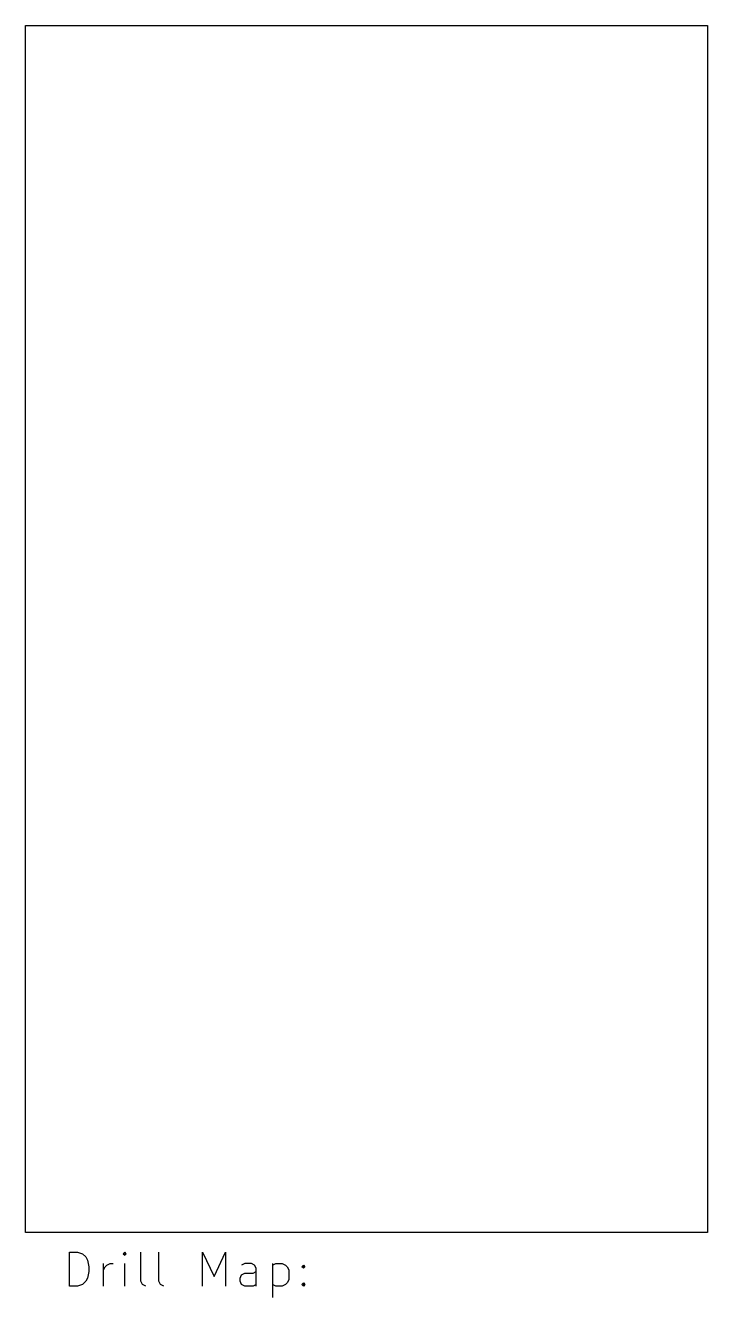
# Model space of a CAD drawing. Extents: x 117.3 to 157.3, y -159.4 to -84.8.
import ezdxf

# ---------------------------------------------------------------- set-up
doc = ezdxf.new("R2010")
doc.units = 0
doc.layers.add('BLACK', color=7, linetype='CONTINUOUS')

msp = doc.modelspace()

# ---------------------------------------------------------------- linework, layer by layer
at = {"layer": 'BLACK', "linetype": 'CONTINUOUS'}
for p, q in [((117.315643, -84.8106), (157.315643, -84.8106)), ((117.315643, -155.5472), (117.315643, -84.8106)), ((157.315643, -84.8106), (157.315643, -155.5472)), ((157.315643, -155.5472), (117.315643, -155.5472)), ((119.898411, -158.687038), (119.898411, -156.687038)), ((119.898411, -156.687038), (120.374601, -156.687038)), ((120.374601, -156.687038), (120.660316, -156.782276)), ((120.660316, -156.782276), (120.850792, -156.972752)), ((120.850792, -156.972752), (120.94603, -157.163228)), ((120.94603, -157.163228), (121.041268, -157.54418)), ((123.136506, -156.687038), (123.041268, -156.782276)), ((123.041268, -156.782276), (123.136506, -156.877514)), ((123.231744, -156.782276), (123.136506, -156.687038)), ((123.136506, -156.687038), (123.136506, -156.877514)), ((123.136506, -156.877514), (123.231744, -156.782276)), ((124.088887, -158.401323), (124.088887, -156.687038)), ((125.136506, -158.401323), (125.136506, -156.687038)), ((127.707935, -158.687038), (127.707935, -156.687038)), ((127.707935, -156.687038), (128.374602, -158.115609)), ((128.374602, -158.115609), (129.041268, -156.687038)), ((129.041268, -156.687038), (129.041268, -158.687038)), ((121.041268, -157.829895), (120.94603, -158.210847)), ((121.041268, -157.54418), (121.041268, -157.829895)), ((121.898411, -158.687038), (121.898411, -157.353704)), ((121.898411, -157.734657), (121.993649, -157.54418)), ((121.993649, -157.54418), (122.088887, -157.448942)), ((122.088887, -157.448942), (122.279363, -157.353704)), ((122.279363, -157.353704), (122.46984, -157.353704)), ((123.136506, -158.687038), (123.136506, -157.353704)), ((129.898411, -158.210847), (129.993649, -158.020371)), ((130.184125, -157.353704), (129.993649, -157.448942)), ((129.993649, -158.020371), (130.184125, -157.925133)), ((130.565078, -157.353704), (130.184125, -157.353704)), ((130.184125, -157.925133), (130.660316, -157.925133)), ((130.755554, -157.448942), (130.565078, -157.353704)), ((130.660316, -157.925133), (130.850792, -157.829895)), ((130.850792, -157.639419), (130.755554, -157.448942)), ((130.850792, -158.687038), (130.850792, -157.639419)), ((131.803173, -157.353704), (131.803173, -159.353704)), ((131.803173, -157.448942), (131.993649, -157.353704)), ((131.993649, -157.353704), (132.374602, -157.353704)), ((132.374602, -157.353704), (132.565078, -157.448942)), ((132.565078, -157.448942), (132.660316, -157.54418)), ((132.660316, -157.54418), (132.755554, -157.734657)), ((132.755554, -157.734657), (132.755554, -158.306085)), ((133.517459, -157.54418), (133.612697, -157.448942)), ((133.612697, -157.639419), (133.517459, -157.54418)), ((133.612697, -157.448942), (133.707935, -157.54418)), ((133.612697, -157.448942), (133.612697, -157.639419)), ((133.707935, -157.54418), (133.612697, -157.639419)), ((120.374601, -158.687038), (119.898411, -158.687038)), ((120.660316, -158.5918), (120.374601, -158.687038)), ((120.850792, -158.401323), (120.660316, -158.5918)), ((120.94603, -158.210847), (120.850792, -158.401323)), ((124.184125, -158.5918), (124.088887, -158.401323)), ((124.374601, -158.687038), (124.184125, -158.5918)), ((125.231744, -158.5918), (125.136506, -158.401323)), ((125.42222, -158.687038), (125.231744, -158.5918)), ((129.898411, -158.401323), (129.898411, -158.210847)), ((129.993649, -158.5918), (129.898411, -158.401323)), ((130.184125, -158.687038), (129.993649, -158.5918)), ((130.660316, -158.687038), (130.184125, -158.687038)), ((130.850792, -158.5918), (130.660316, -158.687038)), ((131.993649, -158.687038), (131.803173, -158.5918)), ((132.374602, -158.687038), (131.993649, -158.687038)), ((132.565078, -158.5918), (132.374602, -158.687038)), ((132.660316, -158.496561), (132.565078, -158.5918)), ((132.755554, -158.306085), (132.660316, -158.496561)), ((133.517459, -158.5918), (133.612697, -158.496561)), ((133.612697, -158.687038), (133.517459, -158.5918)), ((133.612697, -158.496561), (133.707935, -158.5918)), ((133.612697, -158.496561), (133.612697, -158.687038)), ((133.707935, -158.5918), (133.612697, -158.687038))]:
    msp.add_line(p, q, dxfattribs=at)

doc.saveas('drawing.dxf')
